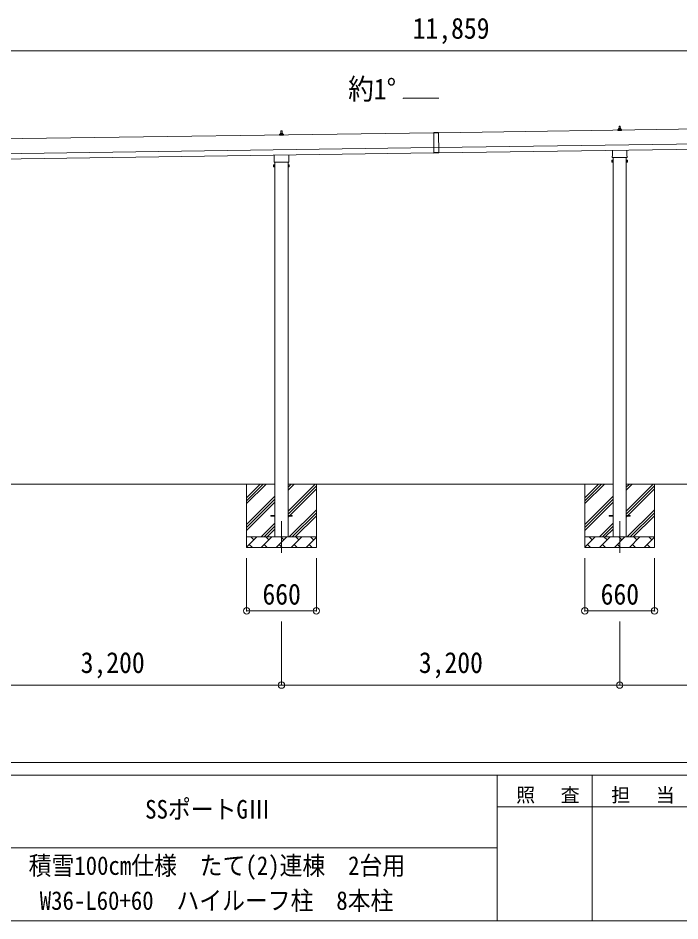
# Model space of a CAD drawing. Units: millimetres at full size, sheet at 1:60. Extents: x -16864 to 16864, y -11640 to 11640.
# Drawn here: x 870 to 7132, y -11640 to -3101 of the extents above; entities that cross this region are included whole.
import ezdxf
from ezdxf.enums import TextEntityAlignment as Align

# ---------------------------------------------------------------- set-up
doc = ezdxf.new("R2010")
doc.units = ezdxf.units.MM
doc.header["$LTSCALE"] = 60
doc.header["$PDMODE"] = 32
doc.header["$PDSIZE"] = 60
doc.linetypes.add('CHAIN1', pattern=[8, 5, -1, 1, -1])
for name, color, linetype, lineweight in [('0-1_Defpoints', 7, 'CHAIN1', 9), ('0-2_TEXT1', 4, 'Continuous', 9), ('0-3_SHAPE', 7, 'Continuous', 9), ('0-7_PARTS2', 7, 'Continuous', 9), ('0-8_TABLE1', 6, 'Continuous', 9), ('F-0', 7, 'Continuous', 9)]:
    doc.layers.add(name, color=color, linetype=linetype, lineweight=lineweight)
doc.styles.add('ＭＳ ゴシック', font='')
doc.styles.get('ＭＳ ゴシック').set_extended_font_data('MS Gothic')

msp = doc.modelspace()

# ---------------------------------------------------------------- linework, layer by layer
at = {"layer": '0-1_Defpoints'}
for p, q in [((3362.19, -7858.64), (3362.19, -8207.64)), ((6562.19, -7858.64), (6562.19, -8207.64))]:
    msp.add_line(p, q, dxfattribs=at)
at = {"layer": '0-2_TEXT1'}
for p, q in [((4850.09, -3857.81), (4514.09, -3862.61)), ((3356.49, -4193.67), (3357.22, -4170.14)), ((3358.22, -4169.17), (3366.77, -4169.17)), ((3367.77, -4170.14), (3368.49, -4193.67)), ((10857.87, -4099.44), (4847.25, -4185.3)), ((6544.24, -4163.45), (6544.24, -4155.74)), ((6580.74, -4163.45), (6544.24, -4163.45)), ((6544.62, -4154.95), (6580.36, -4154.95)), ((6545.01, -4154.77), (6551.73, -4153.14)), ((6552.11, -4152.95), (6572.87, -4152.95)), ((6552.49, -4152.17), (6552.49, -4147.95)), ((6553.49, -4147.95), (6571.49, -4147.95)), ((6556.49, -4147.95), (6557.22, -4124.43)), ((6558.22, -4123.45), (6566.77, -4123.45)), ((6567.77, -4124.43), (6568.49, -4147.95)), ((6572.49, -4152.17), (6572.49, -4147.95)), ((6579.98, -4154.77), (6573.26, -4153.14)), ((6580.74, -4163.45), (6580.74, -4155.74)), ((4802.25, -4185.95), (-933.21, -4267.88)), ((3344.24, -4209.17), (3344.24, -4201.46)), ((3380.74, -4209.17), (3344.24, -4209.17)), ((3344.62, -4200.67), (3380.36, -4200.67)), ((3345.01, -4200.48), (3351.73, -4198.85)), ((3352.11, -4198.67), (3372.87, -4198.67)), ((3352.49, -4197.88), (3352.49, -4193.67)), ((3353.49, -4193.67), (3371.49, -4193.67)), ((3372.49, -4197.88), (3372.49, -4193.67)), ((3379.98, -4200.48), (3373.26, -4198.85)), ((3380.74, -4209.17), (3380.74, -4201.46)), ((4802.24, -4184.95), (4847.23, -4184.3)), ((4802.24, -4184.95), (4804.99, -4377.43)), ((4847.25, -4185.3), (4802.25, -4185.95)), ((4847.23, -4184.3), (4849.98, -4376.79)), ((4849.25, -4325.29), (10859.87, -4239.42)), ((-931.21, -4407.87), (4804.25, -4325.93)), ((4849.26, -4326.29), (4804.27, -4326.93)), ((4849.96, -4375.29), (10860.58, -4289.42)), ((6493.89, -4407.44), (6493.89, -4351.8)), ((6630.49, -4349.85), (6630.49, -4407.44)), ((-930.5, -4457.86), (4804.97, -4375.93)), ((3293.89, -4453.16), (3293.89, -4397.51)), ((3430.49, -4395.56), (3430.49, -4453.16)), ((4849.91, -4371.79), (4804.92, -4372.43)), ((4849.98, -4376.79), (4804.99, -4377.43)), ((6492.19, -4416.21), (6492.19, -4410.71)), ((6630.12, -4419.71), (6494.25, -4419.71)), ((6499.69, -4419.71), (6499.69, -8008.64)), ((6624.69, -8008.64), (6624.69, -4419.71)), ((6632.19, -4410.71), (6632.19, -4416.21)), ((3288.19, -4491.43), (3288.94, -4490.11)), ((3288.19, -4491.43), (3288.19, -4508.43)), ((3288.19, -4508.43), (3288.94, -4509.74)), ((3295.19, -4495.02), (3288.94, -4495.02)), ((3295.19, -4504.84), (3288.94, -4504.84)), ((3295.19, -4509.74), (3288.94, -4509.74)), ((3292.19, -4461.93), (3292.19, -4456.43)), ((3430.12, -4465.43), (3294.25, -4465.43)), ((3297.69, -4509.13), (3295.19, -4509.13)), ((3299.69, -4465.43), (3299.69, -8008.64)), ((3424.69, -8008.64), (3424.69, -4465.43)), ((3426.69, -4509.13), (3429.19, -4509.13)), ((3429.19, -4495.02), (3435.43, -4495.02)), ((3429.19, -4504.84), (3435.43, -4504.84)), ((3429.19, -4509.74), (3435.43, -4509.74)), ((3432.19, -4456.43), (3432.19, -4461.93)), ((3436.19, -4491.43), (3435.43, -4490.11)), ((3436.19, -4508.43), (3435.43, -4509.74)), ((3436.19, -4491.43), (3436.19, -4508.43)), ((6488.19, -4445.71), (6488.94, -4444.4)), ((6488.19, -4445.71), (6488.19, -4462.71)), ((6488.19, -4462.71), (6488.94, -4464.03)), ((6495.19, -4449.31), (6488.94, -4449.31)), ((6495.19, -4459.12), (6488.94, -4459.12)), ((6495.19, -4464.03), (6488.94, -4464.03)), ((6497.69, -4463.41), (6495.19, -4463.41)), ((6626.69, -4463.41), (6629.19, -4463.41)), ((6629.19, -4449.31), (6635.43, -4449.31)), ((6629.19, -4459.12), (6635.43, -4459.12)), ((6629.19, -4464.03), (6635.43, -4464.03)), ((6636.19, -4445.71), (6635.43, -4444.4)), ((6636.19, -4462.71), (6635.43, -4464.03)), ((6636.19, -4445.71), (6636.19, -4462.71)), ((3262.19, -7804.14), (3299.69, -7804.14)), ((3262.19, -7813.14), (3262.19, -7804.14)), ((3262.19, -7804.14), (3299.69, -7804.14)), ((3262.19, -7813.14), (3262.19, -7804.14)), ((3262.19, -7813.14), (3299.69, -7813.14)), ((3262.19, -7813.14), (3299.69, -7813.14)), ((3424.69, -7804.14), (3462.19, -7804.14)), ((3424.69, -7804.14), (3462.19, -7804.14)), ((3424.69, -7813.14), (3462.19, -7813.14)), ((3424.69, -7813.14), (3462.19, -7813.14)), ((3462.19, -7813.14), (3462.19, -7804.14)), ((3462.19, -7813.14), (3462.19, -7804.14)), ((6462.19, -7804.14), (6499.69, -7804.14)), ((6462.19, -7813.14), (6462.19, -7804.14)), ((6462.19, -7804.14), (6499.69, -7804.14)), ((6462.19, -7813.14), (6462.19, -7804.14)), ((6462.19, -7813.14), (6499.69, -7813.14)), ((6462.19, -7813.14), (6499.69, -7813.14)), ((6624.69, -7804.14), (6662.19, -7804.14)), ((6624.69, -7804.14), (6662.19, -7804.14)), ((6624.69, -7813.14), (6662.19, -7813.14)), ((6624.69, -7813.14), (6662.19, -7813.14)), ((6662.19, -7813.14), (6662.19, -7804.14)), ((6662.19, -7813.14), (6662.19, -7804.14))]:
    msp.add_line(p, q, dxfattribs=at)
for points in [[(3295.19, -4509.74), (3295.19, -4490.11), (3288.94, -4490.11)], [(3295.19, -4509.13), (3295.19, -4490.73), (3297.69, -4490.73)], [(3429.19, -4509.13), (3429.19, -4490.73), (3426.69, -4490.73)], [(3429.19, -4509.74), (3429.19, -4490.11), (3435.43, -4490.11)], [(6495.19, -4464.03), (6495.19, -4444.4), (6488.94, -4444.4)], [(6495.19, -4463.41), (6495.19, -4445.01), (6497.69, -4445.01)], [(6629.19, -4463.41), (6629.19, -4445.01), (6626.69, -4445.01)], [(6629.19, -4464.03), (6629.19, -4444.4), (6635.43, -4444.4)]]:
    msp.add_lwpolyline(points, dxfattribs=at)
for points in [[(3297.69, -4510.43), (3297.69, -4489.43), (3299.69, -4489.43), (3299.69, -4510.43)], [(3426.69, -4510.43), (3426.69, -4489.43), (3424.69, -4489.43), (3424.69, -4510.43)], [(6497.69, -4464.71), (6497.69, -4443.71), (6499.69, -4443.71), (6499.69, -4464.71)], [(6626.69, -4464.71), (6626.69, -4443.71), (6624.69, -4443.71), (6624.69, -4464.71)]]:
    msp.add_lwpolyline(points, close=True, dxfattribs=at)
for centre, radius, start, end in [((3358.22, -4170.17), 1, 90, 178.60509), ((3366.77, -4170.17), 1, 1.39491, 90), ((6545.24, -4155.74), 1, 103.62699, 180), ((6551.49, -4152.17), 1, 283.62699, 0), ((6556.58, -4148.59), 4.13, 90, 171.17633), ((6553.49, -4148.95), 1, 90, 180), ((6558.22, -4124.45), 1, 90, 178.60509), ((6565.83, -4147.95), 4.83, 133.60282, 180), ((6559.16, -4147.95), 4.83, 0, 46.39718), ((6566.77, -4124.45), 1, 1.39491, 90), ((6568.41, -4148.59), 4.13, 8.82367, 90), ((6571.49, -4148.95), 1, 0, 90), ((6573.49, -4152.17), 1, 180, 256.37301), ((6579.74, -4155.74), 1, 0, 76.37301), ((3345.24, -4201.46), 1, 103.62699, 180), ((3351.49, -4197.88), 1, 283.62699, 0), ((3356.58, -4194.3), 4.13, 90, 171.17633), ((3353.49, -4194.67), 1, 90, 180), ((3365.83, -4193.67), 4.83, 133.60282, 180), ((3359.16, -4193.67), 4.83, 0, 46.39718), ((3368.41, -4194.3), 4.13, 8.82367, 90), ((3371.49, -4194.67), 1, 0, 90), ((3373.49, -4197.88), 1, 180, 256.37301), ((3379.74, -4201.46), 1, 0, 76.37301), ((6496.19, -4410.71), 4, 125.09963, 180), ((6496.19, -4416.21), 4, 180, 194.47751), ((6496.19, -4416.21), 4, 194.47751, 241.04498), ((6628.19, -4416.21), 4, 298.95502, 345.52249), ((6628.19, -4410.71), 4, 0, 54.90037), ((6628.19, -4416.21), 4, 345.52249, 0), ((3292.53, -4492.57), 4.34, 145.61575, 214.38425), ((3304.43, -4499.93), 16.24, 162.41205, 197.58795), ((3292.53, -4507.29), 4.34, 145.61575, 214.38425), ((3296.19, -4456.43), 4, 125.09963, 180), ((3296.19, -4461.93), 4, 180, 194.47751), ((3296.19, -4461.93), 4, 194.47751, 241.04498), ((3428.19, -4461.93), 4, 298.95502, 345.52249), ((3428.19, -4456.43), 4, 0, 54.90037), ((3428.19, -4461.93), 4, 345.52249, 0), ((3419.94, -4499.93), 16.24, 342.41205, 17.58795), ((3431.84, -4492.57), 4.34, 325.61575, 34.38425), ((3431.84, -4507.29), 4.34, 325.61575, 34.38425), ((6492.53, -4446.85), 4.34, 145.61575, 214.38425), ((6492.53, -4461.57), 4.34, 145.61575, 214.38425), ((6504.43, -4454.21), 16.24, 162.41205, 197.58795), ((6619.94, -4454.21), 16.24, 342.41205, 17.58795), ((6631.84, -4446.85), 4.34, 325.61575, 34.38425), ((6631.84, -4461.57), 4.34, 325.61575, 34.38425)]:
    msp.add_arc(centre, radius, start, end, dxfattribs=at)
at = {"layer": '0-3_SHAPE'}
for p, q in [((3299.69, -7508.64), (224.69, -7508.64)), ((3032.19, -7508.64), (3032.19, -8108.64)), ((3032.19, -7637.12), (3160.67, -7508.64)), ((3032.19, -7693.69), (3217.24, -7508.64)), ((3032.19, -7665.41), (3188.95, -7508.64)), ((6499.69, -7508.64), (3424.69, -7508.64)), ((3424.69, -7565.75), (3481.79, -7508.64)), ((3424.69, -7537.47), (3453.51, -7508.64)), ((3424.69, -7763.74), (3679.78, -7508.64)), ((3692.19, -7508.64), (3692.19, -8108.64)), ((6232.19, -7508.64), (6232.19, -8108.64)), ((6232.19, -7637.12), (6360.67, -7508.64)), ((6232.19, -7693.69), (6417.24, -7508.64)), ((6232.19, -7665.41), (6388.95, -7508.64)), ((9699.69, -7508.64), (6624.69, -7508.64)), ((6624.69, -7565.75), (6681.79, -7508.64)), ((6624.69, -7537.47), (6653.51, -7508.64)), ((6624.69, -7763.74), (6879.78, -7508.64)), ((6892.19, -7508.64), (6892.19, -8108.64)), ((3424.69, -7792.02), (3692.19, -7524.52)), ((3424.69, -7820.31), (3692.19, -7552.81)), ((6624.69, -7792.02), (6892.19, -7524.52)), ((6624.69, -7820.31), (6892.19, -7552.81)), ((3032.19, -7891.68), (3299.69, -7624.18)), ((3032.19, -7919.97), (3299.69, -7652.47)), ((3032.19, -7948.25), (3299.69, -7680.75)), ((6232.19, -7891.68), (6499.69, -7624.18)), ((6232.19, -7919.97), (6499.69, -7652.47)), ((6232.19, -7948.25), (6499.69, -7680.75)), ((3434.34, -8008.64), (3692.19, -7750.8)), ((6634.34, -8008.64), (6892.19, -7750.8)), ((3462.63, -8008.64), (3692.19, -7779.08)), ((3490.91, -8008.64), (3692.19, -7807.37)), ((6662.63, -8008.64), (6892.19, -7779.08)), ((6690.91, -8008.64), (6892.19, -7807.37)), ((3169.78, -8008.64), (3299.69, -7878.74)), ((3198.07, -8008.64), (3299.69, -7907.02)), ((3226.35, -8008.64), (3299.69, -7935.31)), ((6369.78, -8008.64), (6499.69, -7878.74)), ((6398.07, -8008.64), (6499.69, -7907.02)), ((6426.35, -8008.64), (6499.69, -7935.31)), ((3032.19, -8105.8), (3129.34, -8008.64)), ((3032.19, -8008.64), (3692.19, -8008.64)), ((3100.79, -8037.2), (3072.24, -8008.64)), ((3170.76, -8108.64), (3270.76, -8008.64)), ((3242.21, -8037.2), (3213.66, -8008.64)), ((3312.19, -8108.64), (3412.19, -8008.64)), ((3383.63, -8037.2), (3355.08, -8008.64)), ((3453.61, -8108.64), (3553.61, -8008.64)), ((3525.05, -8037.2), (3496.5, -8008.64)), ((3595.03, -8108.64), (3692.19, -8011.48)), ((3666.47, -8037.2), (3637.92, -8008.64)), ((6232.19, -8105.8), (6329.34, -8008.64)), ((6232.19, -8008.64), (6892.19, -8008.64)), ((6300.79, -8037.2), (6272.24, -8008.64)), ((6370.76, -8108.64), (6470.76, -8008.64)), ((6442.21, -8037.2), (6413.66, -8008.64)), ((6512.19, -8108.64), (6612.19, -8008.64)), ((6583.63, -8037.2), (6555.08, -8008.64)), ((6653.61, -8108.64), (6753.61, -8008.64)), ((6725.05, -8037.2), (6696.5, -8008.64)), ((6795.03, -8108.64), (6892.19, -8011.48)), ((6866.47, -8037.2), (6837.92, -8008.64)), ((3692.19, -8108.64), (3032.19, -8108.64)), ((3057.9, -8080.09), (3086.45, -8108.64)), ((3199.32, -8080.09), (3227.87, -8108.64)), ((3340.74, -8080.09), (3369.29, -8108.64)), ((3482.16, -8080.09), (3510.71, -8108.64)), ((3623.58, -8080.09), (3652.13, -8108.64)), ((6892.19, -8108.64), (6232.19, -8108.64)), ((6257.9, -8080.09), (6286.45, -8108.64)), ((6399.32, -8080.09), (6427.87, -8108.64)), ((6540.74, -8080.09), (6569.29, -8108.64)), ((6682.16, -8080.09), (6710.71, -8108.64)), ((6823.58, -8080.09), (6852.13, -8108.64))]:
    msp.add_line(p, q, dxfattribs=at)
at = {"layer": '0-7_PARTS2', "color": 4}
for p, q in [((4514.09, -3862.61), (4514.09, -3857.81)), ((4514.09, -3857.81), (4850.09, -3857.81))]:
    msp.add_line(p, q, dxfattribs=at)
at = {"layer": '0-8_TABLE1'}
for p, q in [((10893.19, -3411), (-965.81, -3411)), ((3032.19, -8707.64), (3032.19, -8207.64)), ((3692.19, -8707.64), (3692.19, -8207.64)), ((6232.19, -8707.64), (6232.19, -8207.64)), ((6892.19, -8707.64), (6892.19, -8207.64)), ((3032.19, -8707.64), (3692.19, -8707.64)), ((6232.19, -8707.64), (6892.19, -8707.64)), ((3362.19, -9409.64), (3362.19, -8809.64)), ((6562.19, -9409.64), (6562.19, -8809.64)), ((3362.19, -9409.64), (162.19, -9409.64)), ((6562.19, -9409.64), (3362.19, -9409.64)), ((9762.19, -9409.64), (6562.19, -9409.64))]:
    msp.add_line(p, q, dxfattribs=at)
for p in [(3032.19, -8707.64), (3692.19, -8707.64), (6232.19, -8707.64), (6892.19, -8707.64), (3362.19, -9409.64), (6562.19, -9409.64)]:
    msp.add_point(p, dxfattribs=at)
at = {"layer": 'F-0', "color": 5, "lineweight": 5}
for p, q in [((-16864.12, -10140), (16015.88, -10140)), ((-16864.12, -10260), (10682.37, -10260)), ((5402.37, -10260), (5402.37, -11640)), ((6302.37, -10260), (6302.37, -11640)), ((5402.37, -10560), (9002.37, -10560)), ((-6897.63, -10950), (5402.37, -10950)), ((-16864.12, -11640), (16015.88, -11640))]:
    msp.add_line(p, q, dxfattribs=at)

# ---------------------------------------------------------------- texts
at = {"layer": '0-7_PARTS2', "style": 'ＭＳ ゴシック', "width": 0.9}
msp.add_text('約1°', height=197.9, dxfattribs=at).set_placement((3993.01, -3930.37), align=Align.BOTTOM_LEFT)
at = {"layer": '0-8_TABLE1', "color": 7, "style": 'ＭＳ ゴシック', "width": 0.9}
for s, p in [('11,859', (4603.69, -3356)), ('660', (3182.19, -8707.64)), ('660', (6382.19, -8707.64)), ('3,200', (1462.19, -9354.64)), ('3,200', (4662.19, -9354.64))]:
    msp.add_text(s, height=197.9, dxfattribs=at).set_placement(p, align=Align.BOTTOM_LEFT)
at = {"layer": 'F-0', "style": 'ＭＳ ゴシック', "width": 0.9}
for s, p in [('SSポートGⅢ ', (2072.37, -10725)), ('積雪100cm仕様\u3000たて(2)連棟\u30002台用', (969.87, -11256.91)), ('W36-L60+60\u3000ハイルーフ柱\u30008本柱', (1074.87, -11587.74))]:
    msp.add_text(s, height=176, dxfattribs=at).set_placement(p, align=Align.BOTTOM_LEFT)
at = {"layer": 'F-0', "char_height": 132, "attachment_point": 7, "style": 'ＭＳ ゴシック'}
for s, insert in [('\\T1.17;照\u3000査', (5582.37, -10530)), ('\\T1.17;担\u3000当', (6482.37, -10530))]:
    msp.add_mtext(s, dxfattribs=dict(at, insert=insert))

doc.saveas('drawing.dxf')
